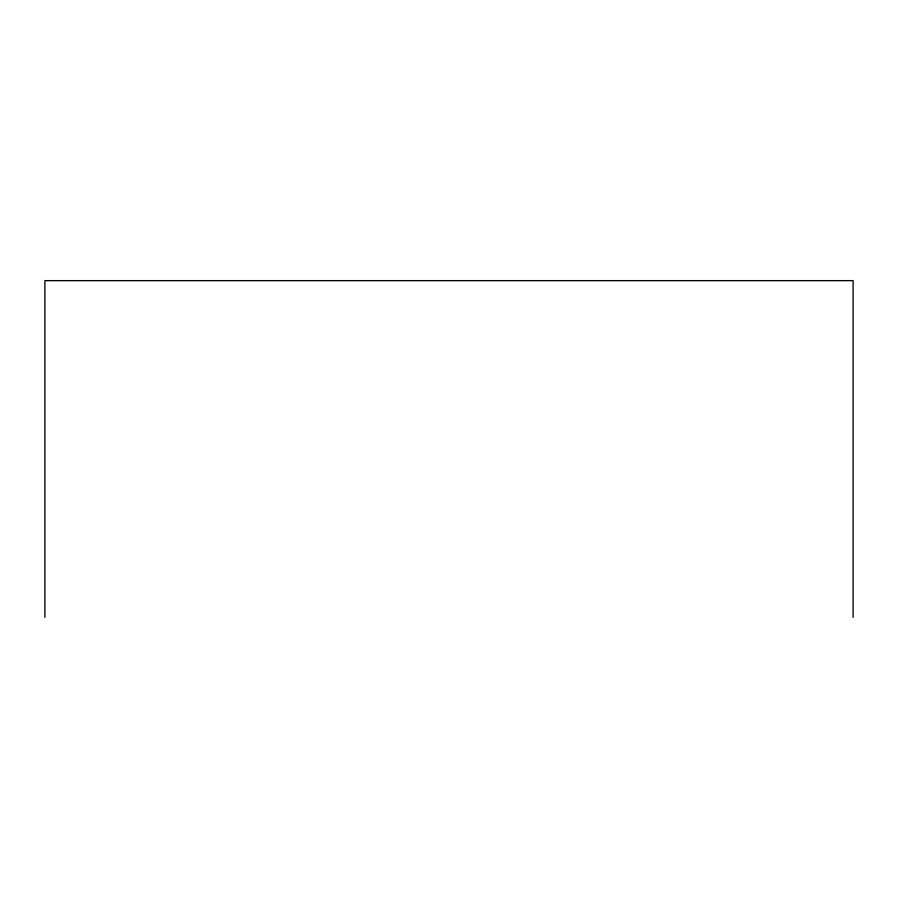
<?xml version="1.0" encoding="UTF-8"?>
<svg xmlns="http://www.w3.org/2000/svg" width="898" height="898" viewBox="0 0 898 898"><rect width="100%" height="100%" fill="white"/><g stroke="black" fill="none" stroke-linecap="round" stroke-linejoin="round"><path stroke-width="1.35" d="M853.1 617.353L853.1 280.647L44.9 280.647L44.9 617.353"/></g></svg>
